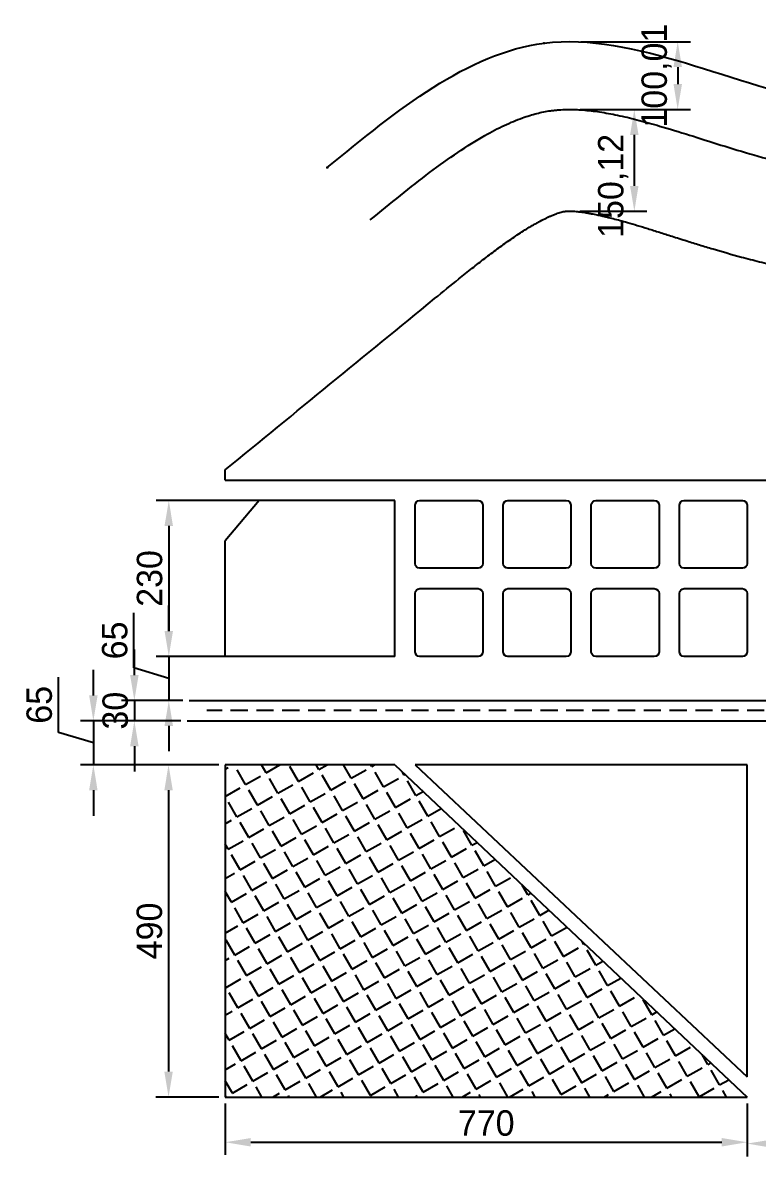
# Model space of a CAD drawing. Header units: millimetres. Extents: x -1609 to 1327, y -148 to 1608.
# Drawn here: x -1609 to -525, y -77 to 1595 of the extents above; entities that cross this region are included whole.
import ezdxf

# ---------------------------------------------------------------- set-up
doc = ezdxf.new("R2010")
doc.units = ezdxf.units.MM
doc.header["$PDMODE"] = 34
doc.linetypes.add('DASHEDX2', pattern=[38.1, 25.4, -12.7])
for name, color, linetype in [('cOTAS 1', 7, 'Continuous'), ('Curvas', 5, 'Continuous'), ('Damero', 6, 'Continuous'), ('Eje', 3, 'DASHEDX2'), ('Puntos', 7, 'Continuous')]:
    doc.layers.add(name, color=color, linetype=linetype)
doc.dimstyles.new('cotas', dxfattribs={"dimscale": 0, "dimtxt": 2.5, "dimasz": 2.5, "dimexe": 1.25, "dimexo": 0.625, "dimtad": 1, "dimtxsty": 'Standard', "dimcen": 2.5, "dimadec": 0, "dimazin": 0, "dimtfac": 1, "dimtmove": 0, "dimatfit": 3, "dimfxl": 0, "dimarcsym": 0})

# ---------------------------------------------------------------- blocks, each defined once
blk = doc.blocks.new('*D5')
at = {"layer": 'cOTAS 1', "color": 0, "lineweight": -2}
for p, q in [((-786.3, 1466.8), (-687.8, 1466.8)), ((-706.5, 1429.3), (-706.5, 1354.2)), ((-786.7, 1316.7), (-687.8, 1316.7))]:
    blk.add_line(p, q, dxfattribs=at)
at = {"layer": 'cOTAS 1', "color": 0}
for points in [[(-712.8, 1429.3), (-700.3, 1429.3), (-706.5, 1466.8)], [(-712.8, 1354.2), (-700.3, 1354.2), (-706.5, 1316.7)]]:
    blk.add_solid(points, dxfattribs=at)
at = {"layer": 'Defpoints', "color": 0}
for p in [(-795.7, 1466.8), (-796, 1316.7), (-706.5, 1316.7)]:
    blk.add_point(p, dxfattribs=at)
at = {"layer": 'cOTAS 1', "color": 0, "insert": (-737.8, 1354.2), "char_height": 37.5, "attachment_point": 5, "rotation": 90}
blk.add_mtext('150,12', dxfattribs=at)
blk = doc.blocks.new('*D6')
at = {"layer": 'cOTAS 1', "color": 0, "lineweight": -2}
for p, q in [((-785.6, 1566.9), (-623.7, 1566.9)), ((-642.5, 1529.4), (-642.5, 1504.3)), ((-786.3, 1466.8), (-623.7, 1466.8))]:
    blk.add_line(p, q, dxfattribs=at)
at = {"layer": 'cOTAS 1', "color": 0}
for points in [[(-648.7, 1529.4), (-636.2, 1529.4), (-642.5, 1566.9)], [(-648.7, 1504.3), (-636.2, 1504.3), (-642.5, 1466.8)]]:
    blk.add_solid(points, dxfattribs=at)
at = {"layer": 'Defpoints', "color": 0}
for p in [(-795, 1566.9), (-795.7, 1466.8), (-642.5, 1466.8)]:
    blk.add_point(p, dxfattribs=at)
at = {"layer": 'cOTAS 1', "color": 0, "insert": (-673.7, 1516.8), "char_height": 37.5, "attachment_point": 5, "rotation": 90}
blk.add_mtext('100,01', dxfattribs=at)
blk = doc.blocks.new('*D7')
at = {"layer": 'cOTAS 1', "color": 0, "lineweight": -2}
for p, q in [((-1169.4, 890), (-1412.2, 890)), ((-1393.4, 852.5), (-1393.4, 697.5)), ((-1194.4, 660), (-1412.2, 660))]:
    blk.add_line(p, q, dxfattribs=at)
at = {"layer": 'cOTAS 1', "color": 0}
for points in [[(-1399.7, 852.5), (-1387.2, 852.5), (-1393.4, 890)], [(-1399.7, 697.5), (-1387.2, 697.5), (-1393.4, 660)]]:
    blk.add_solid(points, dxfattribs=at)
at = {"layer": 'Defpoints', "color": 0}
for p in [(-1160, 890), (-1393.4, 660), (-1185, 660)]:
    blk.add_point(p, dxfattribs=at)
at = {"layer": 'cOTAS 1', "color": 0, "insert": (-1421.6, 775), "char_height": 37.5, "attachment_point": 5, "rotation": 90}
blk.add_mtext('230', dxfattribs=at)
blk = doc.blocks.new('*D8')
at = {"layer": 'cOTAS 1', "color": 0, "lineweight": -2}
for p, q in [((-1445, 643), (-1445, 724.2)), ((-1393.4, 697.5), (-1393.4, 735)), ((-1194.4, 660), (-1412.2, 660)), ((-1393.4, 660), (-1393.4, 595)), ((-1393.4, 660), (-1393.4, 595)), ((-1393.4, 627.5), (-1445, 643)), ((-1372.8, 595), (-1412.2, 595)), ((-1393.4, 557.5), (-1393.4, 520))]:
    blk.add_line(p, q, dxfattribs=at)
at = {"layer": 'cOTAS 1', "color": 0}
for points in [[(-1399.7, 697.5), (-1387.2, 697.5), (-1393.4, 660)], [(-1399.7, 557.5), (-1387.2, 557.5), (-1393.4, 595)]]:
    blk.add_solid(points, dxfattribs=at)
at = {"layer": 'Defpoints', "color": 0}
for p in [(-1185, 660), (-1393.4, 595), (-1363.4, 595)]:
    blk.add_point(p, dxfattribs=at)
at = {"layer": 'cOTAS 1', "color": 0, "insert": (-1473.1, 683.6), "char_height": 37.5, "attachment_point": 5, "rotation": 90}
blk.add_mtext('65', dxfattribs=at)
blk = doc.blocks.new('*D9')
at = {"layer": 'cOTAS 1', "color": 0, "lineweight": -2}
for p, q in [((-1444.2, 632.5), (-1444.2, 670)), ((-1372.8, 595), (-1463, 595)), ((-1444.2, 595), (-1444.2, 565)), ((-1375.7, 565), (-1463, 565)), ((-1444.2, 527.5), (-1444.2, 490))]:
    blk.add_line(p, q, dxfattribs=at)
at = {"layer": 'cOTAS 1', "color": 0}
for points in [[(-1450.5, 632.5), (-1438, 632.5), (-1444.2, 595)], [(-1450.5, 527.5), (-1438, 527.5), (-1444.2, 565)]]:
    blk.add_solid(points, dxfattribs=at)
at = {"layer": 'Defpoints', "color": 0}
for p in [(-1363.4, 595), (-1444.2, 565), (-1366.3, 565)]:
    blk.add_point(p, dxfattribs=at)
at = {"layer": 'cOTAS 1', "color": 0, "insert": (-1472.3, 580), "char_height": 37.5, "attachment_point": 5, "rotation": 90}
blk.add_mtext('30', dxfattribs=at)
blk = doc.blocks.new('*D10')
at = {"layer": 'cOTAS 1', "color": 0, "lineweight": -2}
for p, q in [((-1504.7, 602.5), (-1504.7, 640)), ((-1556.3, 548), (-1556.3, 629.2)), ((-1375.7, 565), (-1523.5, 565)), ((-1504.7, 565), (-1504.7, 500)), ((-1504.7, 565), (-1504.7, 500)), ((-1504.7, 532.5), (-1556.3, 548)), ((-1319.4, 500), (-1523.5, 500)), ((-1504.7, 462.5), (-1504.7, 425))]:
    blk.add_line(p, q, dxfattribs=at)
at = {"layer": 'cOTAS 1', "color": 0}
for points in [[(-1511, 602.5), (-1498.5, 602.5), (-1504.7, 565)], [(-1511, 462.5), (-1498.5, 462.5), (-1504.7, 500)]]:
    blk.add_solid(points, dxfattribs=at)
at = {"layer": 'Defpoints', "color": 0}
for p in [(-1366.3, 565), (-1504.7, 500), (-1310, 500)]:
    blk.add_point(p, dxfattribs=at)
at = {"layer": 'cOTAS 1', "color": 0, "insert": (-1584.4, 588.6), "char_height": 37.5, "attachment_point": 5, "rotation": 90}
blk.add_mtext('65', dxfattribs=at)
blk = doc.blocks.new('*D11')
at = {"layer": 'cOTAS 1', "color": 0, "lineweight": -2}
for p, q in [((-1319.4, 500), (-1412.5, 500)), ((-1393.8, 462.5), (-1393.8, 47.5)), ((-1319.4, 10), (-1412.5, 10))]:
    blk.add_line(p, q, dxfattribs=at)
at = {"layer": 'cOTAS 1', "color": 0}
for points in [[(-1400, 462.5), (-1387.5, 462.5), (-1393.8, 500)], [(-1400, 47.5), (-1387.5, 47.5), (-1393.8, 10)]]:
    blk.add_solid(points, dxfattribs=at)
at = {"layer": 'Defpoints', "color": 0}
for p in [(-1310, 500), (-1393.8, 10), (-1310, 10)]:
    blk.add_point(p, dxfattribs=at)
at = {"layer": 'cOTAS 1', "color": 0, "insert": (-1421.9, 255), "char_height": 37.5, "attachment_point": 5, "rotation": 90}
blk.add_mtext('490', dxfattribs=at)
blk = doc.blocks.new('*D22')
at = {"layer": 'cOTAS 1', "color": 0, "lineweight": -2}
for p, q in [((-1310, 0.6), (-1310, -75.5)), ((-540, 0.6), (-540, -75.5)), ((-1272.5, -56.7), (-577.5, -56.7))]:
    blk.add_line(p, q, dxfattribs=at)
at = {"layer": 'cOTAS 1', "color": 0}
for points in [[(-1272.5, -50.5), (-1272.5, -63), (-1310, -56.7)], [(-577.5, -50.5), (-577.5, -63), (-540, -56.7)]]:
    blk.add_solid(points, dxfattribs=at)
at = {"layer": 'Defpoints', "color": 0}
for p in [(-1310, 10), (-540, 10), (-540, -56.7)]:
    blk.add_point(p, dxfattribs=at)
at = {"layer": 'cOTAS 1', "color": 0, "insert": (-925, -28.6), "char_height": 37.5, "attachment_point": 5}
blk.add_mtext('770', dxfattribs=at)
blk = doc.blocks.new('*D23')
at = {"layer": 'cOTAS 1', "color": 0, "lineweight": -2}
for p, q in [((-85, -28.8), (-85, -77.5)), ((-540, -66.1), (-540, -77.5)), ((-502.5, -58.7), (-122.5, -58.7))]:
    blk.add_line(p, q, dxfattribs=at)
at = {"layer": 'cOTAS 1', "color": 0}
for points in [[(-502.5, -52.5), (-502.5, -65), (-540, -58.7)], [(-122.5, -52.5), (-122.5, -65), (-85, -58.7)]]:
    blk.add_solid(points, dxfattribs=at)
at = {"layer": 'Defpoints', "color": 0}
for p in [(-85, -19.5), (-540, -56.7), (-85, -58.7)]:
    blk.add_point(p, dxfattribs=at)
at = {"layer": 'cOTAS 1', "color": 0, "insert": (-312.5, -30.6), "char_height": 37.5, "attachment_point": 5}
blk.add_mtext('455', dxfattribs=at)

msp = doc.modelspace()

# ---------------------------------------------------------------- hatches: boundary and pattern name
at = {"layer": 'Curvas'}
h = msp.add_hatch(dxfattribs=at)
h.set_pattern_fill('ANGLE', color=1, scale=5, angle=30)
h.set_pattern_definition([(30, (0, 0), (-17.4625, 30.2459), [25.4, -9.525]), (120, (0, 0), (-30.2459, -17.4625), [25.4, -9.525])])
h.paths.add_polyline_path([(-1060, 500), (-540, 10), (-1310, 10), (-1310, 500)])

# ---------------------------------------------------------------- linework, layer by layer
at = {"layer": 'Damero'}
for p, q in [((-1310, 920), (-1310, 935.272)), ((-1310, 920), (1170, 920)), ((-1260, 890), (-1310, 830.412)), ((-1060, 890), (-1260, 890)), ((-1060, 660), (-1060, 890)), ((-1310, 660), (-1310, 830.412)), ((-1060, 660), (-1310, 660)), ((-1363.425, 595), (-219.248, 595)), ((-1366.332, 565), (-219.248, 565)), ((-1310, 500), (-1310, 10)), ((-1060, 500), (-1310, 500)), ((-1060, 500), (-540, 10)), ((-540, 500), (-1030, 500)), ((-1030, 500), (-540, 40)), ((-1310, 10), (-540, 10))]:
    msp.add_line(p, q, dxfattribs=at)
for points in [[(-937, 790), (-1023, 790, -0.41421356), (-1030, 797), (-1030, 883, -0.41421356), (-1023, 890), (-937, 890, -0.41421356), (-930, 883), (-930, 797, -0.41421356)], [(-807, 790), (-893, 790, -0.41421356), (-900, 797), (-900, 883, -0.41421356), (-893, 890), (-807, 890, -0.41421356), (-800, 883), (-800, 797, -0.41421356)], [(-677, 790), (-763, 790, -0.41421356), (-770, 797), (-770, 883, -0.41421356), (-763, 890), (-677, 890, -0.41421356), (-670, 883), (-670, 797, -0.41421356)], [(-547, 790), (-633, 790, -0.41421356), (-640, 797), (-640, 883, -0.41421356), (-633, 890), (-547, 890, -0.41421356), (-540, 883), (-540, 797, -0.41421356)], [(-937, 660), (-1023, 660, -0.41421356), (-1030, 667), (-1030, 753, -0.41421356), (-1023, 760), (-937, 760, -0.41421356), (-930, 753), (-930, 667, -0.41421356)], [(-807, 660), (-893, 660, -0.41421356), (-900, 667), (-900, 753, -0.41421356), (-893, 760), (-807, 760, -0.41421356), (-800, 753), (-800, 667, -0.41421356)], [(-677, 660), (-763, 660, -0.41421356), (-770, 667), (-770, 753, -0.41421356), (-763, 760), (-677, 760, -0.41421356), (-670, 753), (-670, 667, -0.41421356)], [(-547, 660), (-633, 660, -0.41421356), (-640, 667), (-640, 753, -0.41421356), (-633, 760), (-547, 760, -0.41421356), (-540, 753), (-540, 667, -0.41421356)]]:
    msp.add_lwpolyline(points, format="xyb", close=True, dxfattribs=at)
for points, elevation in [([(-937, 790), (-1023, 790, -0.41421356), (-1030, 797), (-1030, 883, -0.41421356), (-1023, 890), (-937, 890, -0.41421356), (-930, 883), (-930, 797, -0.41421356)], 1), ([(-937, 790), (-1023, 790, -0.41421356), (-1030, 797), (-1030, 883, -0.41421356), (-1023, 890), (-937, 890, -0.41421356), (-930, 883), (-930, 797, -0.41421356)], 2), ([(-937, 790), (-1023, 790, -0.41421356), (-1030, 797), (-1030, 883, -0.41421356), (-1023, 890), (-937, 890, -0.41421356), (-930, 883), (-930, 797, -0.41421356)], 3), ([(-807, 790), (-893, 790, -0.41421356), (-900, 797), (-900, 883, -0.41421356), (-893, 890), (-807, 890, -0.41421356), (-800, 883), (-800, 797, -0.41421356)], 1), ([(-807, 790), (-893, 790, -0.41421356), (-900, 797), (-900, 883, -0.41421356), (-893, 890), (-807, 890, -0.41421356), (-800, 883), (-800, 797, -0.41421356)], 2), ([(-807, 790), (-893, 790, -0.41421356), (-900, 797), (-900, 883, -0.41421356), (-893, 890), (-807, 890, -0.41421356), (-800, 883), (-800, 797, -0.41421356)], 3), ([(-677, 790), (-763, 790, -0.41421356), (-770, 797), (-770, 883, -0.41421356), (-763, 890), (-677, 890, -0.41421356), (-670, 883), (-670, 797, -0.41421356)], 1), ([(-677, 790), (-763, 790, -0.41421356), (-770, 797), (-770, 883, -0.41421356), (-763, 890), (-677, 890, -0.41421356), (-670, 883), (-670, 797, -0.41421356)], 2), ([(-677, 790), (-763, 790, -0.41421356), (-770, 797), (-770, 883, -0.41421356), (-763, 890), (-677, 890, -0.41421356), (-670, 883), (-670, 797, -0.41421356)], 3), ([(-547, 790), (-633, 790, -0.41421356), (-640, 797), (-640, 883, -0.41421356), (-633, 890), (-547, 890, -0.41421356), (-540, 883), (-540, 797, -0.41421356)], 1), ([(-547, 790), (-633, 790, -0.41421356), (-640, 797), (-640, 883, -0.41421356), (-633, 890), (-547, 890, -0.41421356), (-540, 883), (-540, 797, -0.41421356)], 2), ([(-547, 790), (-633, 790, -0.41421356), (-640, 797), (-640, 883, -0.41421356), (-633, 890), (-547, 890, -0.41421356), (-540, 883), (-540, 797, -0.41421356)], 3), ([(-937, 660), (-1023, 660, -0.41421356), (-1030, 667), (-1030, 753, -0.41421356), (-1023, 760), (-937, 760, -0.41421356), (-930, 753), (-930, 667, -0.41421356)], 1), ([(-937, 660), (-1023, 660, -0.41421356), (-1030, 667), (-1030, 753, -0.41421356), (-1023, 760), (-937, 760, -0.41421356), (-930, 753), (-930, 667, -0.41421356)], 2), ([(-937, 660), (-1023, 660, -0.41421356), (-1030, 667), (-1030, 753, -0.41421356), (-1023, 760), (-937, 760, -0.41421356), (-930, 753), (-930, 667, -0.41421356)], 3), ([(-807, 660), (-893, 660, -0.41421356), (-900, 667), (-900, 753, -0.41421356), (-893, 760), (-807, 760, -0.41421356), (-800, 753), (-800, 667, -0.41421356)], 1), ([(-807, 660), (-893, 660, -0.41421356), (-900, 667), (-900, 753, -0.41421356), (-893, 760), (-807, 760, -0.41421356), (-800, 753), (-800, 667, -0.41421356)], 2), ([(-807, 660), (-893, 660, -0.41421356), (-900, 667), (-900, 753, -0.41421356), (-893, 760), (-807, 760, -0.41421356), (-800, 753), (-800, 667, -0.41421356)], 3), ([(-677, 660), (-763, 660, -0.41421356), (-770, 667), (-770, 753, -0.41421356), (-763, 760), (-677, 760, -0.41421356), (-670, 753), (-670, 667, -0.41421356)], 1), ([(-677, 660), (-763, 660, -0.41421356), (-770, 667), (-770, 753, -0.41421356), (-763, 760), (-677, 760, -0.41421356), (-670, 753), (-670, 667, -0.41421356)], 2), ([(-677, 660), (-763, 660, -0.41421356), (-770, 667), (-770, 753, -0.41421356), (-763, 760), (-677, 760, -0.41421356), (-670, 753), (-670, 667, -0.41421356)], 3), ([(-547, 660), (-633, 660, -0.41421356), (-640, 667), (-640, 753, -0.41421356), (-633, 760), (-547, 760, -0.41421356), (-540, 753), (-540, 667, -0.41421356)], 1), ([(-547, 660), (-633, 660, -0.41421356), (-640, 667), (-640, 753, -0.41421356), (-633, 760), (-547, 760, -0.41421356), (-540, 753), (-540, 667, -0.41421356)], 2), ([(-547, 660), (-633, 660, -0.41421356), (-640, 667), (-640, 753, -0.41421356), (-633, 760), (-547, 760, -0.41421356), (-540, 753), (-540, 667, -0.41421356)], 3)]:
    msp.add_lwpolyline(points, format="xyb", close=True, dxfattribs=dict(at, elevation=elevation))
msp.add_lwpolyline([(-540, 40), (-540, 500)], dxfattribs=at)
msp.add_spline([(-1159.49, 1381.34), (-839.74, 1564.66), (-413.62, 1474.75), (-50.19, 1470.73), (273.62, 1474.75), (573.19, 1552.08), (885.17, 1498.87)], degree=3, dxfattribs=at)
for points, knots in [([(-1096.18, 1303.933), (-1081.09, 1316.275), (-1066.246, 1328.413), (-1037.022, 1351.845), (-1022.642, 1363.138), (-994.375, 1384.447), (-980.489, 1394.463), (-953.31, 1412.818), (-940.017, 1421.154), (-917.386, 1434.005), (-907.885, 1438.955), (-889.383, 1447.64), (-880.383, 1451.374), (-864.409, 1457.079), (-857.351, 1459.242), (-843.583, 1462.745), (-836.873, 1464.085), (-829.296, 1465.176), (-828.304, 1465.31), (-825.335, 1465.685), (-823.332, 1465.904), (-819.267, 1466.28), (-817.208, 1466.437), (-810.94, 1466.812), (-806.643, 1466.937), (-794.941, 1466.931), (-787.319, 1466.581), (-771.394, 1465.189), (-763.092, 1464.146), (-745.85, 1461.4), (-736.912, 1459.696), (-718.46, 1455.694), (-708.947, 1453.396), (-689.409, 1448.298), (-679.383, 1445.499), (-654.877, 1438.346), (-640.183, 1433.812), (-610.005, 1424.339), (-594.519, 1419.401), (-562.802, 1409.499), (-546.57, 1404.536), (-513.356, 1394.998), (-496.373, 1390.423), (-473.056, 1384.854), (-467.072, 1383.486), (-456.513, 1381.195), (-451.96, 1380.247), (-443.033, 1378.472), (-438.661, 1377.643), (-431.65, 1376.381), (-429.025, 1375.924), (-423.791, 1375.043), (-421.179, 1374.619), (-413.354, 1373.392), (-408.155, 1372.635), (-392.616, 1370.54), (-382.331, 1369.374), (-351.444, 1366.451), (-331.097, 1365.314), (-291.115, 1364.165), (-271.481, 1364.154), (-232.924, 1364.776), (-214.002, 1365.41), (-176.849, 1366.89), (-158.618, 1367.735), (-122.831, 1369.248), (-105.274, 1369.915), (-83.065, 1370.437), (-78.114, 1370.533), (-69.443, 1370.656), (-65.713, 1370.694), (-59.221, 1370.733), (-56.453, 1370.74), (-51.574, 1370.736), (-49.461, 1370.728), (-42.234, 1370.682), (-37.088, 1370.615), (-21.526, 1370.33), (-10.987, 1370.025), (17.256, 1369.035), (35.225, 1368.228), (71.965, 1366.667), (90.737, 1365.913), (129.053, 1364.957), (148.6, 1364.756), (188.442, 1365.468), (208.74, 1366.382), (238.78, 1368.985), (248.25, 1369.981), (264.9, 1372.093), (272.051, 1373.114), (282.051, 1374.719), (284.873, 1375.192), (290.583, 1376.189), (293.475, 1376.716), (299.215, 1377.802), (302.07, 1378.364), (310.587, 1380.096), (316.203, 1381.316), (332.87, 1385.136), (343.74, 1387.896), (369.442, 1394.871), (384.047, 1399.214), (412.431, 1407.989), (426.208, 1412.423), (452.977, 1421.011), (465.967, 1425.165), (491.157, 1432.873), (503.356, 1436.426), (526.924, 1442.664), (538.292, 1445.348), (558.209, 1449.275), (566.899, 1450.691), (577.095, 1451.94), (578.88, 1452.142), (582.081, 1452.476), (583.497, 1452.613), (588.433, 1453.053), (591.974, 1453.303), (602.692, 1453.871), (609.967, 1454.003), (628.307, 1453.747), (639.539, 1453.08), (662.63, 1450.786), (674.488, 1449.159), (698.796, 1445.044), (711.245, 1442.556), (736.684, 1436.853), (749.672, 1433.638), (776.137, 1426.643), (789.614, 1422.863), (817.015, 1414.922), (830.94, 1410.761), (848.809, 1405.385), (852.556, 1404.256), (856.318, 1403.123)], [0, 0, 0, 0, 53.81148569, 53.81148569, 107.62297137, 107.62297137, 161.43445706, 161.43445706, 215.24594275, 215.24594275, 255.71945099, 255.71945099, 296.19295923, 296.19295923, 329.77639266, 329.77639266, 363.3598261, 363.3598261, 368.43600853, 368.43600853, 378.58837339, 378.58837339, 388.74073825, 388.74073825, 409.04546796, 409.04546796, 442.48336606, 442.48336606, 475.92126416, 475.92126416, 509.35916226, 509.35916226, 542.79706036, 542.79706036, 576.23495846, 576.23495846, 622.69090705, 622.69090705, 669.14685565, 669.14685565, 715.60280424, 715.60280424, 762.05875283, 762.05875283, 777.93319421, 777.93319421, 789.84446479, 789.84446479, 801.15148053, 801.15148053, 807.8738602, 807.8738602, 814.59623987, 814.59623987, 828.04099921, 828.04099921, 854.93051789, 854.93051789, 909.4330204, 909.4330204, 963.93552291, 963.93552291, 1018.43802542, 1018.43802542, 1072.94052793, 1072.94052793, 1127.44303044, 1127.44303044, 1143.19266203, 1143.19266203, 1155.17367146, 1155.17367146, 1164.12770035, 1164.12770035, 1171.00809905, 1171.00809905, 1187.55465094, 1187.55465094, 1220.64775471, 1220.64775471, 1274.93064882, 1274.93064882, 1329.21354294, 1329.21354294, 1383.49643705, 1383.49643705, 1437.77933116, 1437.77933116, 1462.49857947, 1462.49857947, 1480.94709813, 1480.94709813, 1488.18123303, 1488.18123303, 1495.56234085, 1495.56234085, 1502.94344867, 1502.94344867, 1517.70566432, 1517.70566432, 1547.2300956, 1547.2300956, 1588.99595581, 1588.99595581, 1630.76181602, 1630.76181602, 1672.52767622, 1672.52767622, 1714.29353643, 1714.29353643, 1756.05939664, 1756.05939664, 1790.40138221, 1790.40138221, 1797.756441, 1797.756441, 1803.68644536, 1803.68644536, 1818.29974733, 1818.29974733, 1847.52635126, 1847.52635126, 1890.58356147, 1890.58356147, 1933.64077169, 1933.64077169, 1976.69798191, 1976.69798191, 2019.75519212, 2019.75519212, 2062.81240234, 2062.81240234, 2105.86961256, 2105.86961256, 2117.23759129, 2117.23759129, 2117.23759129, 2117.23759129]), ([(-1310, 935.272), (-1207.072, 1019.455), (-1104.144, 1103.638), (-1001.216, 1187.821), (-1001.216, 1187.822), (-1001.215, 1187.822), (-1001.215, 1187.823), (-988.939, 1197.863), (-977.059, 1207.576), (-958.903, 1222.233), (-952.351, 1227.48), (-939.528, 1237.624), (-933.26, 1242.52), (-920.83, 1252.066), (-914.684, 1256.698), (-902.736, 1265.498), (-896.938, 1269.663), (-888.034, 1275.877), (-884.795, 1278.096), (-878.475, 1282.34), (-875.385, 1284.371), (-866.352, 1290.176), (-860.645, 1293.662), (-853.604, 1297.732), (-851.915, 1298.689), (-848.611, 1300.522), (-846.999, 1301.398), (-842.291, 1303.897), (-839.322, 1305.396), (-835.007, 1307.468), (-833.523, 1308.158), (-830.668, 1309.443), (-829.298, 1310.038), (-826.376, 1311.263), (-824.856, 1311.868), (-822.125, 1312.905), (-820.901, 1313.345), (-818.612, 1314.126), (-817.55, 1314.467), (-815.141, 1315.194), (-813.891, 1315.53), (-811.726, 1316.054), (-810.823, 1316.24), (-809.79, 1316.426), (-809.533, 1316.469), (-809.081, 1316.54), (-808.882, 1316.569), (-808.566, 1316.611), (-808.445, 1316.627), (-808.175, 1316.659), (-808.03, 1316.675), (-807.558, 1316.724), (-807.195, 1316.757), (-806.37, 1316.818), (-805.908, 1316.847), (-804.375, 1316.916), (-803.15, 1316.943), (-800.274, 1316.921), (-798.607, 1316.871), (-795.423, 1316.693), (-794.021, 1316.594), (-790.702, 1316.306), (-788.726, 1316.101), (-784.467, 1315.585), (-782.187, 1315.274), (-778.176, 1314.663), (-776.524, 1314.395), (-773.087, 1313.806), (-771.305, 1313.485), (-766.891, 1312.649), (-764.203, 1312.11), (-759.182, 1311.045), (-756.887, 1310.539), (-752.152, 1309.457), (-749.714, 1308.882), (-744.116, 1307.519), (-740.922, 1306.714), (-731.063, 1304.15), (-724.09, 1302.235), (-712.027, 1298.779), (-707.142, 1297.345), (-697.072, 1294.332), (-691.892, 1292.755), (-680.93, 1289.376), (-675.133, 1287.568), (-663.247, 1283.834), (-657.148, 1281.907), (-643.807, 1277.691), (-636.521, 1275.388), (-622.865, 1271.106), (-616.552, 1269.139), (-603.657, 1265.169), (-597.078, 1263.168), (-576.952, 1257.157), (-563.03, 1253.142), (-539.78, 1246.859), (-530.813, 1244.529), (-517.121, 1241.155), (-512.548, 1240.057), (-503.292, 1237.902), (-498.612, 1236.845), (-484.414, 1233.748), (-474.735, 1231.783), (-461.284, 1229.297), (-457.692, 1228.656), (-452.515, 1227.767), (-450.927, 1227.499), (-447.762, 1226.974), (-446.182, 1226.716), (-441.45, 1225.958), (-438.305, 1225.473), (-428.905, 1224.072), (-422.681, 1223.215), (-403.047, 1220.713), (-389.809, 1219.332), (-363.806, 1217.123), (-351.037, 1216.295), (-319.561, 1214.771), (-301.182, 1214.36), (-272.224, 1214.225), (-261.298, 1214.304), (-236.355, 1214.695), (-222.498, 1215.078), (-195.601, 1216), (-182.57, 1216.538), (-157.287, 1217.626), (-145.045, 1218.177), (-121.379, 1219.173), (-109.93, 1219.618), (-94.499, 1220.102), (-90.179, 1220.224), (-80.395, 1220.463), (-74.965, 1220.568), (-64.317, 1220.707), (-59.097, 1220.742), (-52.53, 1220.737), (-51.093, 1220.733), (-48.203, 1220.718), (-46.748, 1220.707), (-43.814, 1220.68), (-42.336, 1220.663), (-37.871, 1220.604), (-34.852, 1220.552), (-28.73, 1220.427), (-25.626, 1220.353), (-16.187, 1220.102), (-9.726, 1219.894), (10.374, 1219.17), (24.563, 1218.554), (45.742, 1217.645), (52.198, 1217.369), (65.365, 1216.83), (72.074, 1216.566), (87.402, 1216.016), (96.088, 1215.738), (117.495, 1215.192), (130.424, 1214.974), (152.61, 1214.912), (161.656, 1214.968), (189.276, 1215.454), (208.39, 1216.202), (235.125, 1218.109), (242.19, 1218.69), (266.218, 1220.96), (283.542, 1223.081), (305.811, 1226.604), (310.393, 1227.37), (319.621, 1229.001), (324.223, 1229.858), (333.275, 1231.627), (337.74, 1232.541), (352.289, 1235.638), (362.113, 1237.925), (378.309, 1241.946), (384.829, 1243.64), (395.724, 1246.57), (400.171, 1247.796), (408.931, 1250.262), (413.243, 1251.502), (425.969, 1255.223), (434.176, 1257.709), (450.683, 1262.808), (458.965, 1265.426), (472.082, 1269.609), (477.097, 1271.218), (486.216, 1274.144), (490.353, 1275.472), (498.449, 1278.06), (502.404, 1279.32), (510.735, 1281.953), (515.079, 1283.313), (522.375, 1285.564), (525.391, 1286.483), (531.29, 1288.257), (534.171, 1289.11), (542.596, 1291.561), (547.924, 1293.051), (555.76, 1295.134), (558.495, 1295.837), (563.777, 1297.149), (566.323, 1297.756), (571.545, 1298.949), (574.192, 1299.52), (578.369, 1300.367), (579.981, 1300.679), (583.094, 1301.253), (584.593, 1301.513), (587.831, 1302.045), (589.536, 1302.301), (592.18, 1302.664), (593.173, 1302.79), (595.09, 1303.018), (596.009, 1303.118), (597.426, 1303.258), (597.954, 1303.308), (599.035, 1303.402), (599.582, 1303.447), (601.245, 1303.572), (602.383, 1303.645), (606.191, 1303.845), (608.988, 1303.924), (615.579, 1303.944), (619.455, 1303.851), (627.749, 1303.42), (632.163, 1303.083), (641.508, 1302.136), (646.459, 1301.525), (654.979, 1300.29), (658.393, 1299.752), (668.581, 1298.02), (675.642, 1296.667), (688.113, 1294.032), (693.338, 1292.864), (706.128, 1289.857), (713.832, 1287.935), (729.115, 1283.936), (736.661, 1281.883), (750.59, 1277.982), (756.886, 1276.18), (769.746, 1272.443), (776.316, 1270.505), (792.749, 1265.615), (802.757, 1262.6), (813.04, 1259.502)], [-367.19223807, -367.19223807, -367.19223807, -367.19223807, -0.00160912, -0.00160912, -0.00160912, 0, 0, 0, 43.79454707, 43.79454707, 69.38511783, 69.38511783, 94.9756886, 94.9756886, 121.44934333, 121.44934333, 147.92299806, 147.92299806, 163.60752185, 163.60752185, 179.29204564, 179.29204564, 210.66109322, 210.66109322, 220.89227665, 220.89227665, 231.12346008, 231.12346008, 251.58582694, 251.58582694, 262.9987384, 262.9987384, 274.41164986, 274.41164986, 288.498826, 288.498826, 301.52433117, 301.52433117, 314.54983633, 314.54983633, 333.60235187, 333.60235187, 352.6548674, 352.6548674, 359.67418632, 359.67418632, 365.90459983, 365.90459983, 370.49691075, 370.49691075, 375.08922167, 375.08922167, 384.2738435, 384.2738435, 393.45846534, 393.45846534, 411.59066424, 411.59066424, 429.72286314, 429.72286314, 442.20977195, 442.20977195, 457.31624106, 457.31624106, 472.42271016, 472.42271016, 482.36591102, 482.36591102, 492.30911187, 492.30911187, 506.19457196, 506.19457196, 517.25423458, 517.25423458, 528.3138972, 528.3138972, 541.98392891, 541.98392891, 569.32399233, 569.32399233, 587.03750391, 587.03750391, 604.75101549, 604.75101549, 623.56393899, 623.56393899, 642.37686248, 642.37686248, 663.75000939, 663.75000939, 681.46012788, 681.46012788, 699.17024638, 699.17024638, 734.59048337, 734.59048337, 756.01727207, 756.01727207, 766.59033621, 766.59033621, 777.16340035, 777.16340035, 798.30952862, 798.30952862, 805.89958086, 805.89958086, 809.25584147, 809.25584147, 812.61210207, 812.61210207, 819.32462328, 819.32462328, 832.7496657, 832.7496657, 861.98554217, 861.98554217, 891.22141865, 891.22141865, 935.48607465, 935.48607465, 963.21848831, 963.21848831, 1000.20169605, 1000.20169605, 1037.18490379, 1037.18490379, 1074.16811153, 1074.16811153, 1111.15131928, 1111.15131928, 1125.82229715, 1125.82229715, 1144.8818091, 1144.8818091, 1163.94132105, 1163.94132105, 1169.33869678, 1169.33869678, 1174.73607252, 1174.73607252, 1180.13344825, 1180.13344825, 1190.92819972, 1190.92819972, 1201.72295119, 1201.72295119, 1223.31245413, 1223.31245413, 1267.26486071, 1267.26486071, 1286.03559876, 1286.03559876, 1304.80633681, 1304.80633681, 1328.16007787, 1328.16007787, 1361.18771101, 1361.18771101, 1383.22538141, 1383.22538141, 1427.30072221, 1427.30072221, 1442.8959311, 1442.8959311, 1479.72944065, 1479.72944065, 1489.20920178, 1489.20920178, 1498.6889629, 1498.6889629, 1508.16872403, 1508.16872403, 1529.9841698, 1529.9841698, 1545.25236154, 1545.25236154, 1556.08657438, 1556.08657438, 1566.92078723, 1566.92078723, 1588.58921291, 1588.58921291, 1612.05254132, 1612.05254132, 1627.18843371, 1627.18843371, 1640.31976613, 1640.31976613, 1653.45109854, 1653.45109854, 1668.67501234, 1668.67501234, 1679.85952873, 1679.85952873, 1691.04404511, 1691.04404511, 1713.41307788, 1713.41307788, 1726.05471901, 1726.05471901, 1738.69636015, 1738.69636015, 1753.0695163, 1753.0695163, 1762.66750326, 1762.66750326, 1772.26549023, 1772.26549023, 1784.26461498, 1784.26461498, 1791.99320459, 1791.99320459, 1799.72179419, 1799.72179419, 1804.41795813, 1804.41795813, 1809.11412208, 1809.11412208, 1818.50644997, 1818.50644997, 1839.74114963, 1839.74114963, 1865.69973279, 1865.69973279, 1891.65831595, 1891.65831595, 1917.61689911, 1917.61689911, 1934.11458208, 1934.11458208, 1965.44959386, 1965.44959386, 1986.89458661, 1986.89458661, 2016.35683298, 2016.35683298, 2043.36370458, 2043.36370458, 2064.76280299, 2064.76280299, 2086.1619014, 2086.1619014, 2117.23759129, 2117.23759129, 2117.23759129, 2117.23759129])]:
    msp.add_open_spline(points, degree=3, knots=knots, dxfattribs=at)
at = {"layer": 'Eje'}
msp.add_line((1237.817, 580), (-1337.053, 580), dxfattribs=at)
at = {"layer": 'Puntos'}
for p in [(-839.74, 1564.66), (-1159.49, 1381.34)]:
    msp.add_point(p, dxfattribs=at)

# ---------------------------------------------------------------- dimensions: what is measured, and where the dimension line sits
at = {"layer": 'cOTAS 1'}
for base, p1, p2, picture, middle in [((-642.454, 1466.841), (-795.007, 1566.854), (-795.705, 1466.841), '*D6', (-642.454, 1516.848)), ((-706.5, 1316.725), (-795.705, 1466.841), (-796.028, 1316.725), '*D5', (-706.5, 1354.225)), ((-1444.201, 565), (-1363.425, 595), (-1366.332, 565), '*D9', (-1444.201, 580))]:
    dim = msp.add_linear_dim(base=base, p1=p1, p2=p2, angle=90, dimstyle='cotas', override={"dimscale": 15}, dxfattribs=at)
    dim.commit()
    dim.dimension.update_dxf_attribs({"geometry": picture, "text_midpoint": middle, "dimtype": 160})
for base, p1, p2, override, picture, middle in [((-1393.438, 660), (-1160, 890), (-1185, 660), {"dimscale": 15}, '*D7', (-1421.563, 775)), ((-1393.438, 595), (-1185, 660), (-1363.425, 595), {"dimscale": 15, "dimtmove": 1}, '*D8', (-1473.126, 652.344)), ((-1504.726, 500), (-1366.332, 565), (-1310, 500), {"dimscale": 15, "dimtmove": 1}, '*D10', (-1584.414, 557.344)), ((-1393.753, 10), (-1310, 500), (-1310, 10), {"dimscale": 15}, '*D11', (-1421.878, 255))]:
    dim = msp.add_linear_dim(base=base, p1=p1, p2=p2, angle=90, dimstyle='cotas', override=override, dxfattribs=at)
    dim.commit()
    dim.dimension.update_dxf_attribs({"geometry": picture, "text_midpoint": middle})
for base, p1, p2, picture, middle in [((-540, -56.723), (-1310, 10), (-540, 10), '*D22', (-925, -28.598)), ((-85, -58.727), (-540, -56.723), (-85, -19.472), '*D23', (-312.5, -30.602))]:
    dim = msp.add_linear_dim(base=base, p1=p1, p2=p2, dimstyle='cotas', override={"dimscale": 15}, dxfattribs=at)
    dim.commit()
    dim.dimension.update_dxf_attribs({"geometry": picture, "text_midpoint": middle})

doc.saveas('drawing.dxf')
